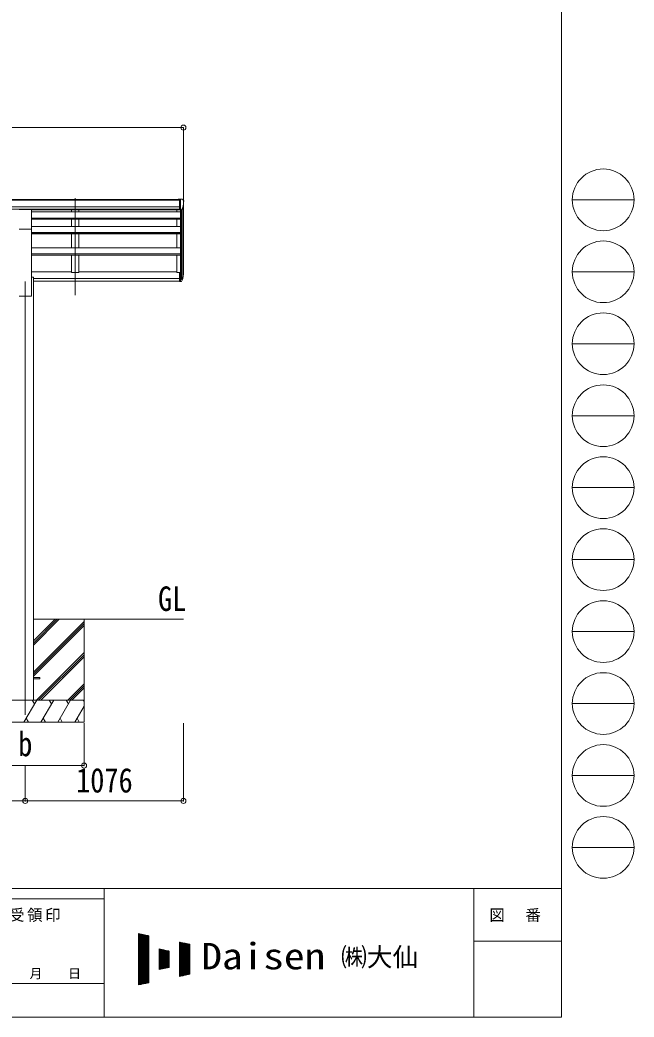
# Model space of a CAD drawing. Units: millimetres at full size; details may follow other scales. Extents: x -9783 to 9892, y -6828 to 6752.
# Drawn here: x 5713 to 9892, y -6828 to -38 of the extents above; entities that cross this region are included whole.
import ezdxf
from ezdxf.enums import TextEntityAlignment as Align

# ---------------------------------------------------------------- set-up
doc = ezdxf.new("R2010")
doc.units = ezdxf.units.MM
doc.header["$LTSCALE"] = 35
doc.header["$PDMODE"] = 32
doc.header["$PDSIZE"] = 35
for name, color, linetype, lineweight in [('0-0_0', 7, 'Continuous', 9), ('0-1_本体', 4, 'Continuous', 9), ('0-2_部品', 7, 'Continuous', 9), ('0-8_PARTS2', 2, 'Continuous', 9), ('0-A_寸法', 6, 'Continuous', 9), ('F-0_240', 7, 'Continuous', 9)]:
    doc.layers.add(name, color=color, linetype=linetype, lineweight=lineweight)
doc.styles.add('ＭＳ ゴシック', font='')
doc.styles.get('ＭＳ ゴシック').set_extended_font_data('MS Gothic')

msp = doc.modelspace()

# ---------------------------------------------------------------- linework, layer by layer
at = {"layer": '0-0_0'}
for p, q in [((5804.05, -4119.55), (6825.05, -4119.55)), ((5804.05, -4295.38), (5979.88, -4119.55)), ((5804.05, -4281.24), (5965.74, -4119.55)), ((5804.05, -4267.09), (5951.59, -4119.55)), ((5804.05, -4479.22), (6149.05, -4134.23)), ((6149.05, -4119.55), (6149.05, -4819.55)), ((5804.05, -4493.37), (6149.05, -4148.37)), ((5804.05, -4507.51), (6149.05, -4162.51)), ((5825.86, -4669.55), (6149.05, -4346.36)), ((5840, -4669.55), (6149.05, -4360.5)), ((5854.14, -4669.55), (6149.05, -4374.64)), ((6037.99, -4669.55), (6149.05, -4558.49)), ((6052.13, -4669.55), (6149.05, -4572.63)), ((6066.27, -4669.55), (6149.05, -4586.77)), ((6149.05, -4669.55), (5349.05, -4669.55)), ((5740.2, -4819.55), (5826.81, -4669.55)), ((5811.81, -4695.53), (5796.8, -4669.55)), ((5855.67, -4819.55), (5942.28, -4669.55)), ((5927.28, -4695.53), (5912.28, -4669.55)), ((5971.14, -4819.55), (6057.75, -4669.55)), ((6027.75, -4669.55), (6042.75, -4695.53)), ((6143.22, -4669.55), (6149.05, -4679.65)), ((6086.61, -4819.55), (6149.05, -4711.41)), ((5349.05, -4819.55), (6149.05, -4819.55)), ((5755.2, -4793.57), (5770.2, -4819.55)), ((5870.67, -4793.57), (5885.67, -4819.55)), ((5986.14, -4793.57), (6001.14, -4819.55)), ((6101.61, -4793.57), (6116.61, -4819.55))]:
    msp.add_line(p, q, dxfattribs=at)
at = {"layer": '0-1_本体'}
for p, q in [((1799.55, -1261.13), (6798.55, -1261.13)), ((1799.55, -1266.49), (6798.55, -1266.49)), ((1799.55, -1310.01), (6798.55, -1310.01)), ((1799.55, -1327.68), (6798.55, -1327.68)), ((5791.55, -1330.17), (6798.55, -1330.17)), ((6805.05, -1345.91), (5791.55, -1345.91)), ((6064.05, -1330.14), (6064.05, -1345.91)), ((6114.05, -1330.14), (6114.05, -1345.91)), ((6780.05, -1330.47), (6780.05, -1346.32)), ((6805.05, -1331.51), (6805.05, -1758.11)), ((6811.05, -1332.04), (6811.05, -1802.55)), ((6820.76, -1316.68), (6820.76, -1784.55)), ((6825.05, -1760.28), (6825.05, -1297.88)), ((5791.55, -1387.61), (6805.05, -1387.61)), ((5791.55, -1389.3), (6805.05, -1389.3)), ((5791.55, -1393.71), (6805.05, -1393.71)), ((6064.05, -1393.71), (6064.05, -1444.68)), ((6114.05, -1393.71), (6114.05, -1444.68)), ((6780.05, -1393.71), (6780.05, -1444.69)), ((5791.55, -1444.69), (6805.05, -1444.69)), ((5791.55, -1919.55), (5791.55, -1463.92)), ((5791.55, -1485.35), (6805.05, -1485.35)), ((5791.55, -1487.03), (6805.05, -1487.03)), ((5791.55, -1493.75), (6805.21, -1493.75)), ((6064.05, -1493.74), (6064.05, -1590.42)), ((6114.05, -1493.74), (6114.05, -1590.42)), ((6780.05, -1493.75), (6780.05, -1590.42)), ((5791.55, -1590.42), (6805.05, -1590.42)), ((6805.05, -1629.89), (5791.55, -1629.89)), ((6805.05, -1631.57), (5791.55, -1631.57)), ((6805.05, -1640.61), (5791.55, -1640.61)), ((6064.05, -1640.61), (6064.05, -1758.53)), ((6114.05, -1640.61), (6114.05, -1758.53)), ((6780.05, -1640.61), (6780.05, -1758.94)), ((5791.55, -1753.73), (6064.05, -1753.73)), ((6064.05, -1758.53), (6114.05, -1758.53)), ((6114.05, -1753.73), (6780.05, -1753.73)), ((6798.55, -1758.94), (6780.05, -1758.94)), ((5791.55, -1789.55), (5804.05, -1789.55)), ((5804.05, -1789.55), (5804.05, -4669.55)), ((5804.05, -1798.04), (6798.55, -1798.04)), ((5804.05, -1799.42), (6798.55, -1799.42)), ((5804.05, -1816.59), (6798.55, -1816.59)), ((5706.55, -1919.55), (5791.55, -1919.55))]:
    msp.add_line(p, q, dxfattribs=at)
at = {"layer": '0-2_部品'}
for p, q in [((6798.55, -1259.53), (6788.55, -1259.62)), ((6788.55, -1261.13), (6788.55, -1259.62)), ((6798.55, -1331.51), (6798.55, -1259.53)), ((6817.05, -1259.53), (6798.55, -1259.53)), ((6805.05, -1332.51), (6805.05, -1259.53)), ((6817.05, -1259.53), (6819.38, -1259.67)), ((6820.14, -1260.1), (6824.2, -1265.9)), ((6827.05, -1268.9), (6827.05, -1269.53)), ((5706.55, -1329.77), (5791.55, -1329.77)), ((5791.55, -1463.92), (5791.55, -1329.77)), ((6798.55, -1331.51), (6805.05, -1331.51)), ((6805.05, -1332.51), (6810.26, -1332.19)), ((6812.67, -1330.7), (6821.95, -1314.63)), ((5706.55, -1463.92), (5791.55, -1463.92)), ((6798.55, -1758.11), (6798.55, -1819.18)), ((6798.55, -1758.11), (6805.05, -1758.11)), ((6805.05, -1758.11), (6805.05, -1820)), ((6798.55, -1796.43), (6805.05, -1796.43)), ((6798.55, -1801.83), (6805.05, -1801.83)), ((6798.55, -1819.18), (6805.05, -1819.18)), ((6805.05, -1802.83), (6810.18, -1802.83)), ((6805.05, -1804.83), (6809.89, -1804.83)), ((6805.05, -1820), (6809.89, -1820)), ((6811.48, -1802.08), (6821.24, -1783.66)), ((6822.66, -1784.16), (6812.49, -1803.33)), ((6820.07, -1801.01), (6812.49, -1818.5))]:
    msp.add_line(p, q, dxfattribs=at)
at = {"layer": '0-2_部品', "color": 4}
for p, q in [((5849.05, -4515.05), (5804.05, -4515.05)), ((5849.05, -4524.05), (5804.05, -4524.05)), ((5849.05, -4515.05), (5849.05, -4524.05))]:
    msp.add_line(p, q, dxfattribs=at)
at = {"layer": '0-2_部品'}
for centre, radius, start, end in [((6819.32, -1260.67), 1, 35, 86.5), ((6625.05, -1269.53), 202, 347.09739, 0), ((6824.05, -1268.9), 3, 0, 87), ((6810.07, -1329.2), 3, 273.5, 330), ((6737.1, -1757.71), 88.05, 342.78929, 2.77608), ((6736.39, -1761.99), 89.07, 345.58812, 5.50424), ((6809.89, -1801.83), 3, 270, 330), ((6809.89, -1817), 3, 270, 330), ((6810.18, -1801.33), 1.5, 270, 330), ((6691.83, -1764.93), 133.22, 344.28698, 356.72013)]:
    msp.add_arc(centre, radius, start, end, dxfattribs=at)
at = {"layer": '0-8_PARTS2'}
for p, q in [((6089.05, -1913.34), (6089.05, -1250.82)), ((5749.05, -1819.55), (5749.05, -4769.55))]:
    msp.add_line(p, q, dxfattribs=at)
at = {"layer": '0-A_寸法'}
for p, q in [((1773.05, -771.19), (6825.05, -771.19)), ((6825.05, -771.19), (6825.05, -1316.81)), ((6149.05, -5115.94), (6149.05, -4826.97)), ((6825.05, -5355.91), (6825.05, -4826.97)), ((5349.05, -5115.94), (6149.05, -5115.94)), ((5749.05, -5355.91), (5749.05, -5115.94)), ((2849.05, -5355.91), (5749.05, -5355.91)), ((5749.05, -5355.91), (6825.05, -5355.91))]:
    msp.add_line(p, q, dxfattribs=at)
for p in [(6825.05, -771.19), (6149.05, -5115.94), (5749.05, -5355.91), (6825.05, -5355.91)]:
    msp.add_point(p, dxfattribs=at)
at = {"layer": 'F-0_240', "color": 5}
for p, q in [((9396.97, 6751.9), (9396.97, -6828.1)), ((-9783.03, -5953.1), (9396.97, -5953.1)), ((6285.75, -5953.1), (6285.75, -6828.1)), ((8801.97, -5953.1), (8801.97, -6828.1)), ((-9783.03, -6023.1), (6285.75, -6023.1)), ((8801.97, -6311.85), (9396.97, -6311.85)), ((5305.75, -6600.6), (6285.75, -6600.6)), ((-9783.03, -6828.1), (9396.97, -6828.1))]:
    msp.add_line(p, q, dxfattribs=at)
at = {"layer": 'F-0_240', "color": 4}
for p, q in [((9471.77, -1263.1), (9891.77, -1263.1)), ((9471.77, -1753.1), (9891.77, -1753.1)), ((9471.77, -2243.1), (9891.77, -2243.1)), ((9471.77, -2733.1), (9891.77, -2733.1)), ((9471.77, -3223.1), (9891.77, -3223.1)), ((9471.77, -3713.1), (9891.77, -3713.1)), ((9471.77, -4203.1), (9891.77, -4203.1)), ((9471.77, -4693.1), (9891.77, -4693.1)), ((9471.77, -5183.1), (9891.77, -5183.1)), ((9471.77, -5673.1), (9891.77, -5673.1))]:
    msp.add_line(p, q, dxfattribs=at)
at = {"layer": 'F-0_240'}
for p, q in [((6519.04, -6259.47), (6589.04, -6274.05)), ((6519.04, -6259.47), (6519.04, -6609.47)), ((6519.04, -6262.76), (6534.85, -6262.76)), ((6519.04, -6266.26), (6551.65, -6266.26)), ((6519.04, -6269.76), (6568.45, -6269.76)), ((6519.04, -6273.26), (6585.25, -6273.26)), ((6519.04, -6276.76), (6589.04, -6276.76)), ((6519.04, -6280.26), (6589.04, -6280.26)), ((6519.04, -6283.76), (6589.04, -6283.76)), ((6519.04, -6287.26), (6589.04, -6287.26)), ((6519.04, -6290.76), (6589.04, -6290.76)), ((6519.04, -6294.26), (6589.04, -6294.26)), ((6519.04, -6297.76), (6589.04, -6297.76)), ((6519.04, -6301.26), (6589.04, -6301.26)), ((6519.04, -6304.76), (6589.04, -6304.76)), ((6519.04, -6308.26), (6589.04, -6308.26)), ((6519.04, -6311.76), (6589.04, -6311.76)), ((6521.12, -6609.03), (6521.12, -6259.9)), ((6524.62, -6608.3), (6524.62, -6260.63)), ((6528.12, -6607.58), (6528.12, -6261.36)), ((6531.62, -6606.85), (6531.62, -6262.09)), ((6535.12, -6606.12), (6535.12, -6262.81)), ((6538.62, -6605.39), (6538.62, -6263.54)), ((6542.12, -6604.66), (6542.12, -6264.27)), ((6545.62, -6603.93), (6545.62, -6265)), ((6549.12, -6603.2), (6549.12, -6265.73)), ((6552.62, -6602.47), (6552.62, -6266.46)), ((6556.12, -6601.74), (6556.12, -6267.19)), ((6559.62, -6601.01), (6559.62, -6267.92)), ((6563.12, -6600.28), (6563.12, -6268.65)), ((6566.62, -6599.55), (6566.62, -6269.38)), ((6570.12, -6598.83), (6570.12, -6270.11)), ((6573.62, -6598.1), (6573.62, -6270.84)), ((6577.12, -6597.37), (6577.12, -6271.56)), ((6580.62, -6596.64), (6580.62, -6272.29)), ((6584.12, -6595.91), (6584.12, -6273.02)), ((6587.62, -6595.18), (6587.62, -6273.75)), ((6589.04, -6274.05), (6589.04, -6594.88)), ((6519.04, -6315.26), (6589.04, -6315.26)), ((6519.04, -6318.76), (6589.04, -6318.76)), ((6519.04, -6322.26), (6589.04, -6322.26)), ((6519.04, -6325.76), (6589.04, -6325.76)), ((6519.04, -6329.26), (6589.04, -6329.26)), ((6519.04, -6332.76), (6589.04, -6332.76)), ((6519.04, -6336.26), (6589.04, -6336.26)), ((6519.04, -6339.76), (6589.04, -6339.76)), ((6519.04, -6343.26), (6589.04, -6343.26)), ((6519.04, -6346.76), (6589.04, -6346.76)), ((6519.04, -6350.26), (6589.04, -6350.26)), ((6519.04, -6353.76), (6589.04, -6353.76)), ((6519.04, -6357.26), (6589.04, -6357.26)), ((6519.04, -6360.76), (6589.04, -6360.76)), ((6519.04, -6364.26), (6589.04, -6364.26)), ((6519.04, -6367.76), (6589.04, -6367.76)), ((6519.04, -6371.26), (6589.04, -6371.26)), ((6519.04, -6374.76), (6589.04, -6374.76)), ((6519.04, -6378.26), (6589.04, -6378.26)), ((6519.04, -6381.76), (6589.04, -6381.76)), ((6659.04, -6364.47), (6729.04, -6379.05)), ((6659.04, -6364.47), (6659.04, -6504.47)), ((6659.04, -6367.76), (6674.85, -6367.76)), ((6659.04, -6371.26), (6691.65, -6371.26)), ((6659.04, -6374.76), (6708.45, -6374.76)), ((6659.04, -6378.26), (6725.25, -6378.26)), ((6659.04, -6381.76), (6729.04, -6381.76)), ((6661.12, -6504.03), (6661.12, -6364.9)), ((6664.62, -6503.3), (6664.62, -6365.63)), ((6668.12, -6502.58), (6668.12, -6366.36)), ((6671.62, -6501.85), (6671.62, -6367.09)), ((6675.12, -6501.12), (6675.12, -6367.81)), ((6678.62, -6500.39), (6678.62, -6368.54)), ((6682.12, -6499.66), (6682.12, -6369.27)), ((6685.62, -6498.93), (6685.62, -6370)), ((6689.12, -6498.2), (6689.12, -6370.73)), ((6692.62, -6497.47), (6692.62, -6371.46)), ((6696.12, -6496.74), (6696.12, -6372.19)), ((6699.62, -6496.01), (6699.62, -6372.92)), ((6703.12, -6495.28), (6703.12, -6373.65)), ((6706.62, -6494.55), (6706.62, -6374.38)), ((6710.12, -6493.83), (6710.12, -6375.11)), ((6713.62, -6493.1), (6713.62, -6375.84)), ((6717.12, -6492.37), (6717.12, -6376.56)), ((6720.62, -6491.64), (6720.62, -6377.29)), ((6724.12, -6490.91), (6724.12, -6378.02)), ((6727.62, -6490.18), (6727.62, -6378.75)), ((6729.04, -6379.05), (6729.04, -6489.88)), ((6799.04, -6317.8), (6869.04, -6332.38)), ((6799.04, -6317.8), (6799.04, -6551.13)), ((6799.04, -6318.76), (6803.65, -6318.76)), ((6799.04, -6322.26), (6820.45, -6322.26)), ((6799.04, -6325.76), (6837.25, -6325.76)), ((6799.04, -6329.26), (6854.05, -6329.26)), ((6799.04, -6332.76), (6869.04, -6332.76)), ((6799.04, -6336.26), (6869.04, -6336.26)), ((6799.04, -6339.76), (6869.04, -6339.76)), ((6799.04, -6343.26), (6869.04, -6343.26)), ((6799.04, -6346.76), (6869.04, -6346.76)), ((6799.04, -6350.26), (6869.04, -6350.26)), ((6799.04, -6353.76), (6869.04, -6353.76)), ((6799.04, -6357.26), (6869.04, -6357.26)), ((6799.04, -6360.76), (6869.04, -6360.76)), ((6799.04, -6364.26), (6869.04, -6364.26)), ((6799.04, -6367.76), (6869.04, -6367.76)), ((6799.04, -6371.26), (6869.04, -6371.26)), ((6799.04, -6374.76), (6869.04, -6374.76)), ((6799.04, -6378.26), (6869.04, -6378.26)), ((6799.04, -6381.76), (6869.04, -6381.76)), ((6801.12, -6550.7), (6801.12, -6318.23)), ((6804.62, -6549.97), (6804.62, -6318.96)), ((6808.12, -6549.24), (6808.12, -6319.69)), ((6811.62, -6548.51), (6811.62, -6320.42)), ((6815.12, -6547.78), (6815.12, -6321.15)), ((6818.62, -6547.05), (6818.62, -6321.88)), ((6822.12, -6546.33), (6822.12, -6322.61)), ((6825.62, -6545.6), (6825.62, -6323.34)), ((6829.12, -6544.87), (6829.12, -6324.06)), ((6832.62, -6544.14), (6832.62, -6324.79)), ((6836.12, -6543.41), (6836.12, -6325.52)), ((6839.62, -6542.68), (6839.62, -6326.25)), ((6843.12, -6541.95), (6843.12, -6326.98)), ((6846.62, -6541.22), (6846.62, -6327.71)), ((6850.12, -6540.49), (6850.12, -6328.44)), ((6853.62, -6539.76), (6853.62, -6329.17)), ((6857.12, -6539.03), (6857.12, -6329.9)), ((6860.62, -6538.3), (6860.62, -6330.63)), ((6864.12, -6537.58), (6864.12, -6331.36)), ((6867.62, -6536.85), (6867.62, -6332.09)), ((6869.04, -6332.38), (6869.04, -6536.55)), ((6519.04, -6385.26), (6589.04, -6385.26)), ((6519.04, -6388.76), (6589.04, -6388.76)), ((6519.04, -6392.26), (6589.04, -6392.26)), ((6519.04, -6395.76), (6589.04, -6395.76)), ((6519.04, -6399.26), (6589.04, -6399.26)), ((6519.04, -6402.76), (6589.04, -6402.76)), ((6519.04, -6406.26), (6589.04, -6406.26)), ((6519.04, -6409.76), (6589.04, -6409.76)), ((6519.04, -6413.26), (6589.04, -6413.26)), ((6519.04, -6416.76), (6589.04, -6416.76)), ((6519.04, -6420.26), (6589.04, -6420.26)), ((6519.04, -6423.76), (6589.04, -6423.76)), ((6519.04, -6427.26), (6589.04, -6427.26)), ((6519.04, -6430.76), (6589.04, -6430.76)), ((6519.04, -6434.26), (6589.04, -6434.26)), ((6519.04, -6437.76), (6589.04, -6437.76)), ((6519.04, -6441.26), (6589.04, -6441.26)), ((6519.04, -6444.76), (6589.04, -6444.76)), ((6519.04, -6448.26), (6589.04, -6448.26)), ((6659.04, -6385.26), (6729.04, -6385.26)), ((6659.04, -6388.76), (6729.04, -6388.76)), ((6659.04, -6392.26), (6729.04, -6392.26)), ((6659.04, -6395.76), (6729.04, -6395.76)), ((6659.04, -6399.26), (6729.04, -6399.26)), ((6659.04, -6402.76), (6729.04, -6402.76)), ((6659.04, -6406.26), (6729.04, -6406.26)), ((6659.04, -6409.76), (6729.04, -6409.76)), ((6659.04, -6413.26), (6729.04, -6413.26)), ((6659.04, -6416.76), (6729.04, -6416.76)), ((6659.04, -6420.26), (6729.04, -6420.26)), ((6659.04, -6423.76), (6729.04, -6423.76)), ((6659.04, -6427.26), (6729.04, -6427.26)), ((6659.04, -6430.76), (6729.04, -6430.76)), ((6659.04, -6434.26), (6729.04, -6434.26)), ((6659.04, -6437.76), (6729.04, -6437.76)), ((6659.04, -6441.26), (6729.04, -6441.26)), ((6659.04, -6444.76), (6729.04, -6444.76)), ((6659.04, -6448.26), (6729.04, -6448.26)), ((6799.04, -6385.26), (6869.04, -6385.26)), ((6799.04, -6388.76), (6869.04, -6388.76)), ((6799.04, -6392.26), (6869.04, -6392.26)), ((6799.04, -6395.76), (6869.04, -6395.76)), ((6799.04, -6399.26), (6869.04, -6399.26)), ((6799.04, -6402.76), (6869.04, -6402.76)), ((6799.04, -6406.26), (6869.04, -6406.26)), ((6799.04, -6409.76), (6869.04, -6409.76)), ((6799.04, -6413.26), (6869.04, -6413.26)), ((6799.04, -6416.76), (6869.04, -6416.76)), ((6799.04, -6420.26), (6869.04, -6420.26)), ((6799.04, -6423.76), (6869.04, -6423.76)), ((6799.04, -6427.26), (6869.04, -6427.26)), ((6799.04, -6430.76), (6869.04, -6430.76)), ((6799.04, -6434.26), (6869.04, -6434.26)), ((6799.04, -6437.76), (6869.04, -6437.76)), ((6799.04, -6441.26), (6869.04, -6441.26)), ((6799.04, -6444.76), (6869.04, -6444.76)), ((6799.04, -6448.26), (6869.04, -6448.26)), ((6519.04, -6451.76), (6589.04, -6451.76)), ((6519.04, -6455.26), (6589.04, -6455.26)), ((6519.04, -6458.76), (6589.04, -6458.76)), ((6519.04, -6462.26), (6589.04, -6462.26)), ((6519.04, -6465.76), (6589.04, -6465.76)), ((6519.04, -6469.26), (6589.04, -6469.26)), ((6519.04, -6472.76), (6589.04, -6472.76)), ((6519.04, -6476.26), (6589.04, -6476.26)), ((6519.04, -6479.76), (6589.04, -6479.76)), ((6519.04, -6483.26), (6589.04, -6483.26)), ((6519.04, -6486.76), (6589.04, -6486.76)), ((6519.04, -6490.26), (6589.04, -6490.26)), ((6519.04, -6493.76), (6589.04, -6493.76)), ((6519.04, -6497.26), (6589.04, -6497.26)), ((6519.04, -6500.76), (6589.04, -6500.76)), ((6519.04, -6504.26), (6589.04, -6504.26)), ((6519.04, -6507.76), (6589.04, -6507.76)), ((6519.04, -6511.26), (6589.04, -6511.26)), ((6519.04, -6514.76), (6589.04, -6514.76)), ((6519.04, -6518.26), (6589.04, -6518.26)), ((6659.04, -6451.76), (6729.04, -6451.76)), ((6659.04, -6455.26), (6729.04, -6455.26)), ((6659.04, -6458.76), (6729.04, -6458.76)), ((6659.04, -6462.26), (6729.04, -6462.26)), ((6659.04, -6465.76), (6729.04, -6465.76)), ((6659.04, -6469.26), (6729.04, -6469.26)), ((6659.04, -6472.76), (6729.04, -6472.76)), ((6659.04, -6476.26), (6729.04, -6476.26)), ((6659.04, -6479.76), (6729.04, -6479.76)), ((6659.04, -6483.26), (6729.04, -6483.26)), ((6659.04, -6486.76), (6729.04, -6486.76)), ((6659.04, -6504.47), (6729.04, -6489.88)), ((6659.04, -6490.26), (6727.23, -6490.26)), ((6659.04, -6493.76), (6710.43, -6493.76)), ((6659.04, -6497.26), (6693.63, -6497.26)), ((6659.04, -6500.76), (6676.83, -6500.76)), ((6659.04, -6504.26), (6660.03, -6504.26)), ((6799.04, -6451.76), (6869.04, -6451.76)), ((6799.04, -6455.26), (6869.04, -6455.26)), ((6799.04, -6458.76), (6869.04, -6458.76)), ((6799.04, -6462.26), (6869.04, -6462.26)), ((6799.04, -6465.76), (6869.04, -6465.76)), ((6799.04, -6469.26), (6869.04, -6469.26)), ((6799.04, -6472.76), (6869.04, -6472.76)), ((6799.04, -6476.26), (6869.04, -6476.26)), ((6799.04, -6479.76), (6869.04, -6479.76)), ((6799.04, -6483.26), (6869.04, -6483.26)), ((6799.04, -6486.76), (6869.04, -6486.76)), ((6799.04, -6490.26), (6869.04, -6490.26)), ((6799.04, -6493.76), (6869.04, -6493.76)), ((6799.04, -6497.26), (6869.04, -6497.26)), ((6799.04, -6500.76), (6869.04, -6500.76)), ((6799.04, -6504.26), (6869.04, -6504.26)), ((6799.04, -6507.76), (6869.04, -6507.76)), ((6799.04, -6511.26), (6869.04, -6511.26)), ((6799.04, -6514.76), (6869.04, -6514.76)), ((6799.04, -6518.26), (6869.04, -6518.26)), ((6519.04, -6521.76), (6589.04, -6521.76)), ((6519.04, -6525.26), (6589.04, -6525.26)), ((6519.04, -6528.76), (6589.04, -6528.76)), ((6519.04, -6532.26), (6589.04, -6532.26)), ((6519.04, -6535.76), (6589.04, -6535.76)), ((6519.04, -6539.26), (6589.04, -6539.26)), ((6519.04, -6542.76), (6589.04, -6542.76)), ((6519.04, -6546.26), (6589.04, -6546.26)), ((6519.04, -6549.76), (6589.04, -6549.76)), ((6519.04, -6553.26), (6589.04, -6553.26)), ((6519.04, -6556.76), (6589.04, -6556.76)), ((6519.04, -6560.26), (6589.04, -6560.26)), ((6519.04, -6563.76), (6589.04, -6563.76)), ((6519.04, -6567.26), (6589.04, -6567.26)), ((6519.04, -6570.76), (6589.04, -6570.76)), ((6519.04, -6574.26), (6589.04, -6574.26)), ((6519.04, -6577.76), (6589.04, -6577.76)), ((6519.04, -6581.26), (6589.04, -6581.26)), ((6519.04, -6584.76), (6589.04, -6584.76)), ((6799.04, -6521.76), (6869.04, -6521.76)), ((6799.04, -6525.26), (6869.04, -6525.26)), ((6799.04, -6528.76), (6869.04, -6528.76)), ((6799.04, -6532.26), (6869.04, -6532.26)), ((6799.04, -6535.76), (6869.04, -6535.76)), ((6869.04, -6536.55), (6799.04, -6551.13)), ((6799.04, -6539.26), (6856.03, -6539.26)), ((6799.04, -6542.76), (6839.23, -6542.76)), ((6799.04, -6546.26), (6822.43, -6546.26)), ((6799.04, -6549.76), (6805.63, -6549.76)), ((6519.04, -6588.26), (6589.04, -6588.26)), ((6519.04, -6591.76), (6589.04, -6591.76)), ((6589.04, -6594.88), (6519.04, -6609.47)), ((6519.04, -6595.26), (6587.23, -6595.26)), ((6519.04, -6598.76), (6570.43, -6598.76)), ((6519.04, -6602.26), (6553.63, -6602.26)), ((6519.04, -6605.76), (6536.83, -6605.76)), ((6519.04, -6609.26), (6520.03, -6609.26))]:
    msp.add_line(p, q, dxfattribs=at)
at = {"layer": 'F-0_240', "color": 4}
for centre in [(9681.77, -1263.1), (9681.77, -1753.1), (9681.77, -2243.1), (9681.77, -2733.1), (9681.77, -3223.1), (9681.77, -3713.1), (9681.77, -4203.1), (9681.77, -4693.1), (9681.77, -5183.1), (9681.77, -5673.1)]:
    msp.add_circle(centre, 210, dxfattribs=at)

# ---------------------------------------------------------------- texts
at = {"layer": '0-0_0', "style": 'ＭＳ ゴシック', "width": 0.85}
msp.add_text('GL', height=166.8, dxfattribs=at).set_placement((6652.26, -4112.61), align=Align.BOTTOM_LEFT)
at = {"layer": '0-A_寸法', "color": 7, "style": 'ＭＳ ゴシック', "width": 0.85}
for s, p in [('b', (5700.92, -5101.56)), ('1076', (6094.55, -5348.91))]:
    msp.add_text(s, height=166.8, dxfattribs=at).set_placement(p, align=Align.BOTTOM_LEFT)
at = {"layer": 'F-0_240', "style": 'ＭＳ ゴシック', "width": 1.15}
msp.add_text('Daisen', height=179.6, dxfattribs=at).set_placement((6947.05, -6556.97), align=Align.BOTTOM_LEFT)
at = {"layer": 'F-0_240', "style": 'ＭＳ ゴシック'}
for s, height, p in [('㈱大仙\u3000', 128.3, (7898.35, -6521.97)), ('年\u3000\u3000月\u3000\u3000日', 64.15, (5515.76, -6583.1))]:
    msp.add_text(s, height=height, dxfattribs=at).set_placement(p, align=Align.BOTTOM_LEFT)
at = {"layer": 'F-0_240', "char_height": 76.98, "attachment_point": 7, "style": 'ＭＳ ゴシック'}
for s, insert in [('\\T1.17;御受領印', (5515.75, -6180.6)), ('\\T1.17;図\u3000番', (8906.97, -6180.6))]:
    msp.add_mtext(s, dxfattribs=dict(at, insert=insert))

doc.saveas('drawing.dxf')
